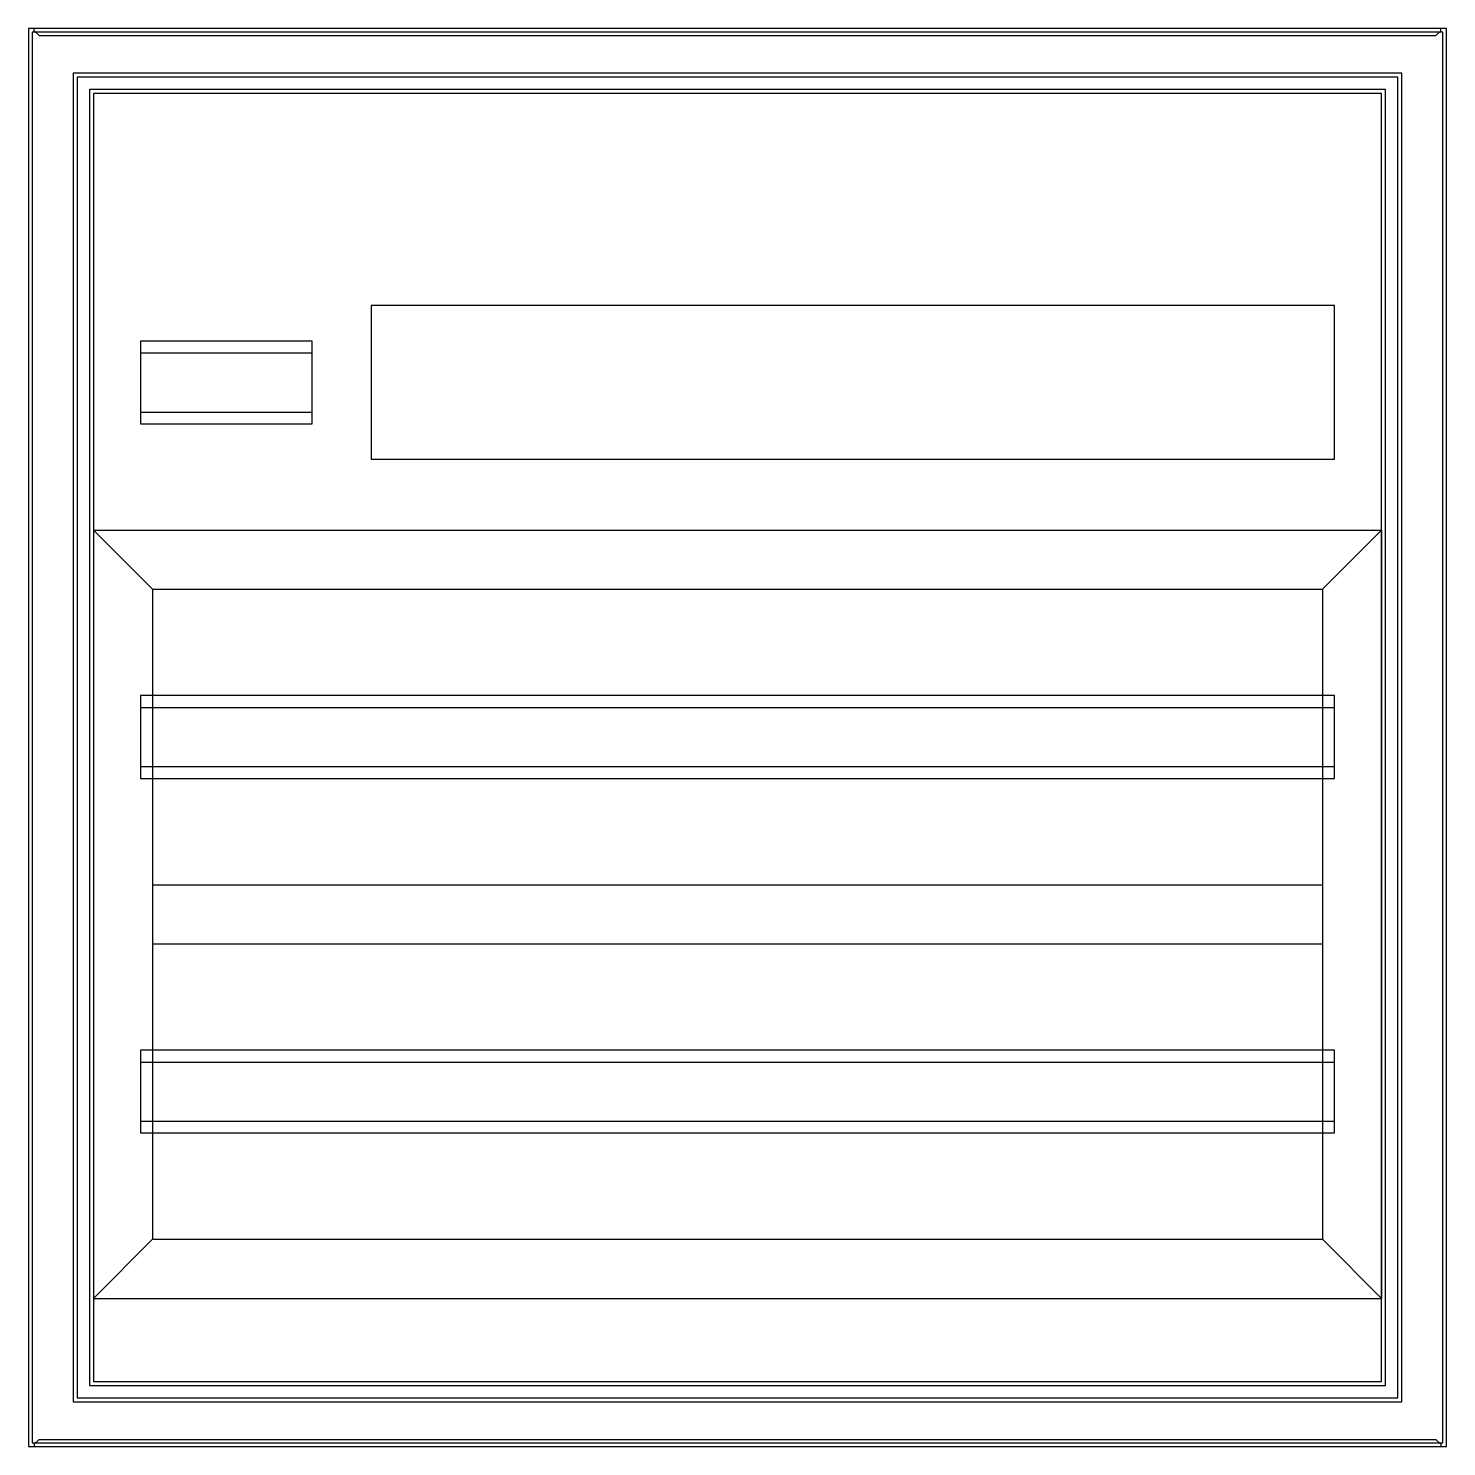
# Model space of a CAD drawing. Header units: millimetres. Extents: x 0 to 600, y 0 to 600.
import ezdxf

# ---------------------------------------------------------------- set-up
doc = ezdxf.new("R2010")
doc.units = ezdxf.units.MM
for name, color, linetype in [('BANDEJA', 8, 'CONTINUOUS'), ('CANALETAS', 8, 'CONTINUOUS'), ('DISTRIBUIDOR', 3, 'Continuous'), ('GABINETE', 7, 'CONTINUOUS'), ('PESTANA', 8, 'Continuous'), ('RIELES', 3, 'CONTINUOUS')]:
    doc.layers.add(name, color=color, linetype=linetype)

msp = doc.modelspace()

# ---------------------------------------------------------------- linework, layer by layer
at = {"layer": 'BANDEJA'}
for points in [[(25.9, 25.9), (574.1, 25.9), (574.1, 574.1), (25.9, 574.1)], [(27.5, 27.5), (572.5, 27.5), (572.5, 572.5), (27.5, 572.5)]]:
    msp.add_lwpolyline(points, close=True, dxfattribs=at)
at = {"layer": 'CANALETAS'}
for p, q in [((27.5, 387.7), (27.5, 62.7)), ((27.5, 387.7), (572.5, 387.7)), ((27.5, 387.7), (52.5, 362.7)), ((572.5, 387.7), (547.5, 362.7)), ((572.5, 387.7), (572.5, 62.7)), ((52.5, 362.7), (52.5, 87.7)), ((52.5, 362.7), (547.5, 362.7)), ((547.5, 362.7), (547.5, 87.7)), ((52.5, 237.7), (547.5, 237.7)), ((52.5, 212.7), (547.5, 212.7)), ((27.5, 62.7), (52.5, 87.7)), ((52.5, 87.7), (547.5, 87.7)), ((572.5, 62.7), (547.5, 87.7)), ((27.5, 62.7), (572.5, 62.7))]:
    msp.add_line(p, q, dxfattribs=at)
at = {"layer": 'DISTRIBUIDOR'}
msp.add_lwpolyline([(145, 417.7), (552.5, 417.7), (552.5, 482.7), (145, 482.7)], close=True, dxfattribs=at)
at = {"layer": 'GABINETE'}
for p, q in [((2.5, 599), (2.5, 600)), ((597.5, 599), (597.5, 600)), ((4.5, 597), (2.5, 599)), ((4.5, 597), (595.5, 597)), ((595.5, 597), (597.5, 599)), ((4.5, 3), (2.5, 1)), ((2.5, 1), (2.5, 0)), ((4.5, 3), (595.5, 3)), ((595.5, 3), (597.5, 1)), ((597.5, 1), (597.5, 0))]:
    msp.add_line(p, q, dxfattribs=at)
for points in [[(0, 0), (600, 0), (600, 600), (0, 600)], [(1.6, 1.6), (598.4, 1.6), (598.4, 598.4), (1.6, 598.4)], [(19, 19), (581, 19), (581, 581), (19, 581)]]:
    msp.add_lwpolyline(points, close=True, dxfattribs=at)
at = {"layer": 'PESTANA'}
msp.add_lwpolyline([(20.6, 20.6), (579.4, 20.6), (579.4, 579.4), (20.6, 579.4)], close=True, dxfattribs=at)
at = {"layer": 'RIELES'}
for p, q in [((47.5, 462.7), (120, 462.7)), ((47.5, 437.7), (120, 437.7)), ((47.5, 312.7), (552.5, 312.7)), ((47.5, 287.7), (552.5, 287.7)), ((47.5, 162.7), (552.5, 162.7)), ((47.5, 137.7), (552.5, 137.7))]:
    msp.add_line(p, q, dxfattribs=at)
for points in [[(47.5, 432.7), (120, 432.7), (120, 467.7), (47.5, 467.7)], [(47.5, 282.7), (552.5, 282.7), (552.5, 317.7), (47.5, 317.7)], [(47.5, 132.7), (552.5, 132.7), (552.5, 167.7), (47.5, 167.7)]]:
    msp.add_lwpolyline(points, close=True, dxfattribs=at)

doc.saveas('drawing.dxf')
